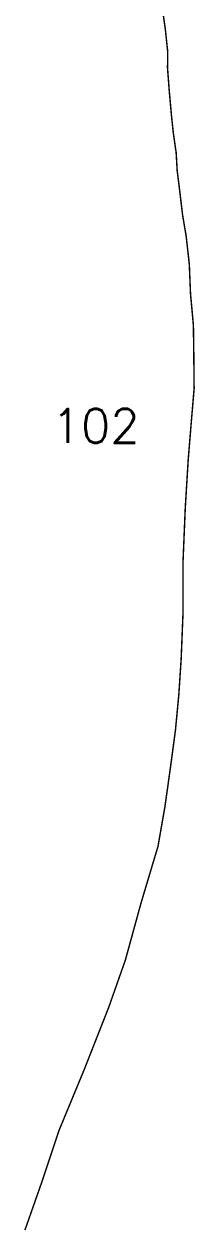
# Model space of a CAD drawing. Header units: metres. Extents: x 274418 to 277359, y 2070366 to 2075321.
# Drawn here: x 274520 to 274871, y 2070366 to 2072843 of the extents above; entities that cross this region are included whole.
import ezdxf

# ---------------------------------------------------------------- set-up
doc = ezdxf.new("R2010")
doc.units = ezdxf.units.M
doc.header["$MEASUREMENT"] = 0
doc.layers.add('NATURALLY PROTECTED', color=3, linetype='Continuous')
doc.styles.get("Standard").update_dxf_attribs({"font": 'simplex.shx'})

msp = doc.modelspace()

# ---------------------------------------------------------------- linework, layer by layer
at = {"layer": 'NATURALLY PROTECTED', "const_width": 3, "flags": 128}
msp.add_lwpolyline([(274806.1, 2072860.3), (274810.2, 2072831.8), (274814.9, 2072787.2), (274814.6, 2072753.4), (274818, 2072707.9), (274822.6, 2072656.5), (274826.4, 2072620.3), (274832.3, 2072579.8), (274834.4, 2072542.8), (274838.6, 2072509.4), (274845.5, 2072451.7), (274852.9, 2072407.7), (274859.3, 2072350.3), (274861.8, 2072289.7), (274867.7, 2072225.1), (274868.5, 2072167.6), (274869.2, 2072095.6), (274863.1, 2072022.9), (274857, 2071948.5), (274851, 2071849.7), (274846.5, 2071742.4), (274846.4, 2071635.3), (274842.6, 2071540.3), (274837.8, 2071467), (274830.9, 2071394.3), (274821, 2071320.1), (274809.1, 2071235.6), (274795, 2071155.2), (274759.9, 2071037.8), (274728, 2070921.7), (274694.2, 2070825.6), (274643.7, 2070697.3), (274592.2, 2070572.9), (274558.1, 2070470.6), (274522.6, 2070369.6), (274521.6, 2070367.1)], dxfattribs=at)

# ---------------------------------------------------------------- texts
at = {"insert": (274577.1, 2072053.5), "char_height": 70, "attachment_point": 1}
msp.add_mtext_dynamic_manual_height_columns('102', width=95.172, gutter_width=1, heights=[0], dxfattribs=at)

doc.saveas('drawing.dxf')
